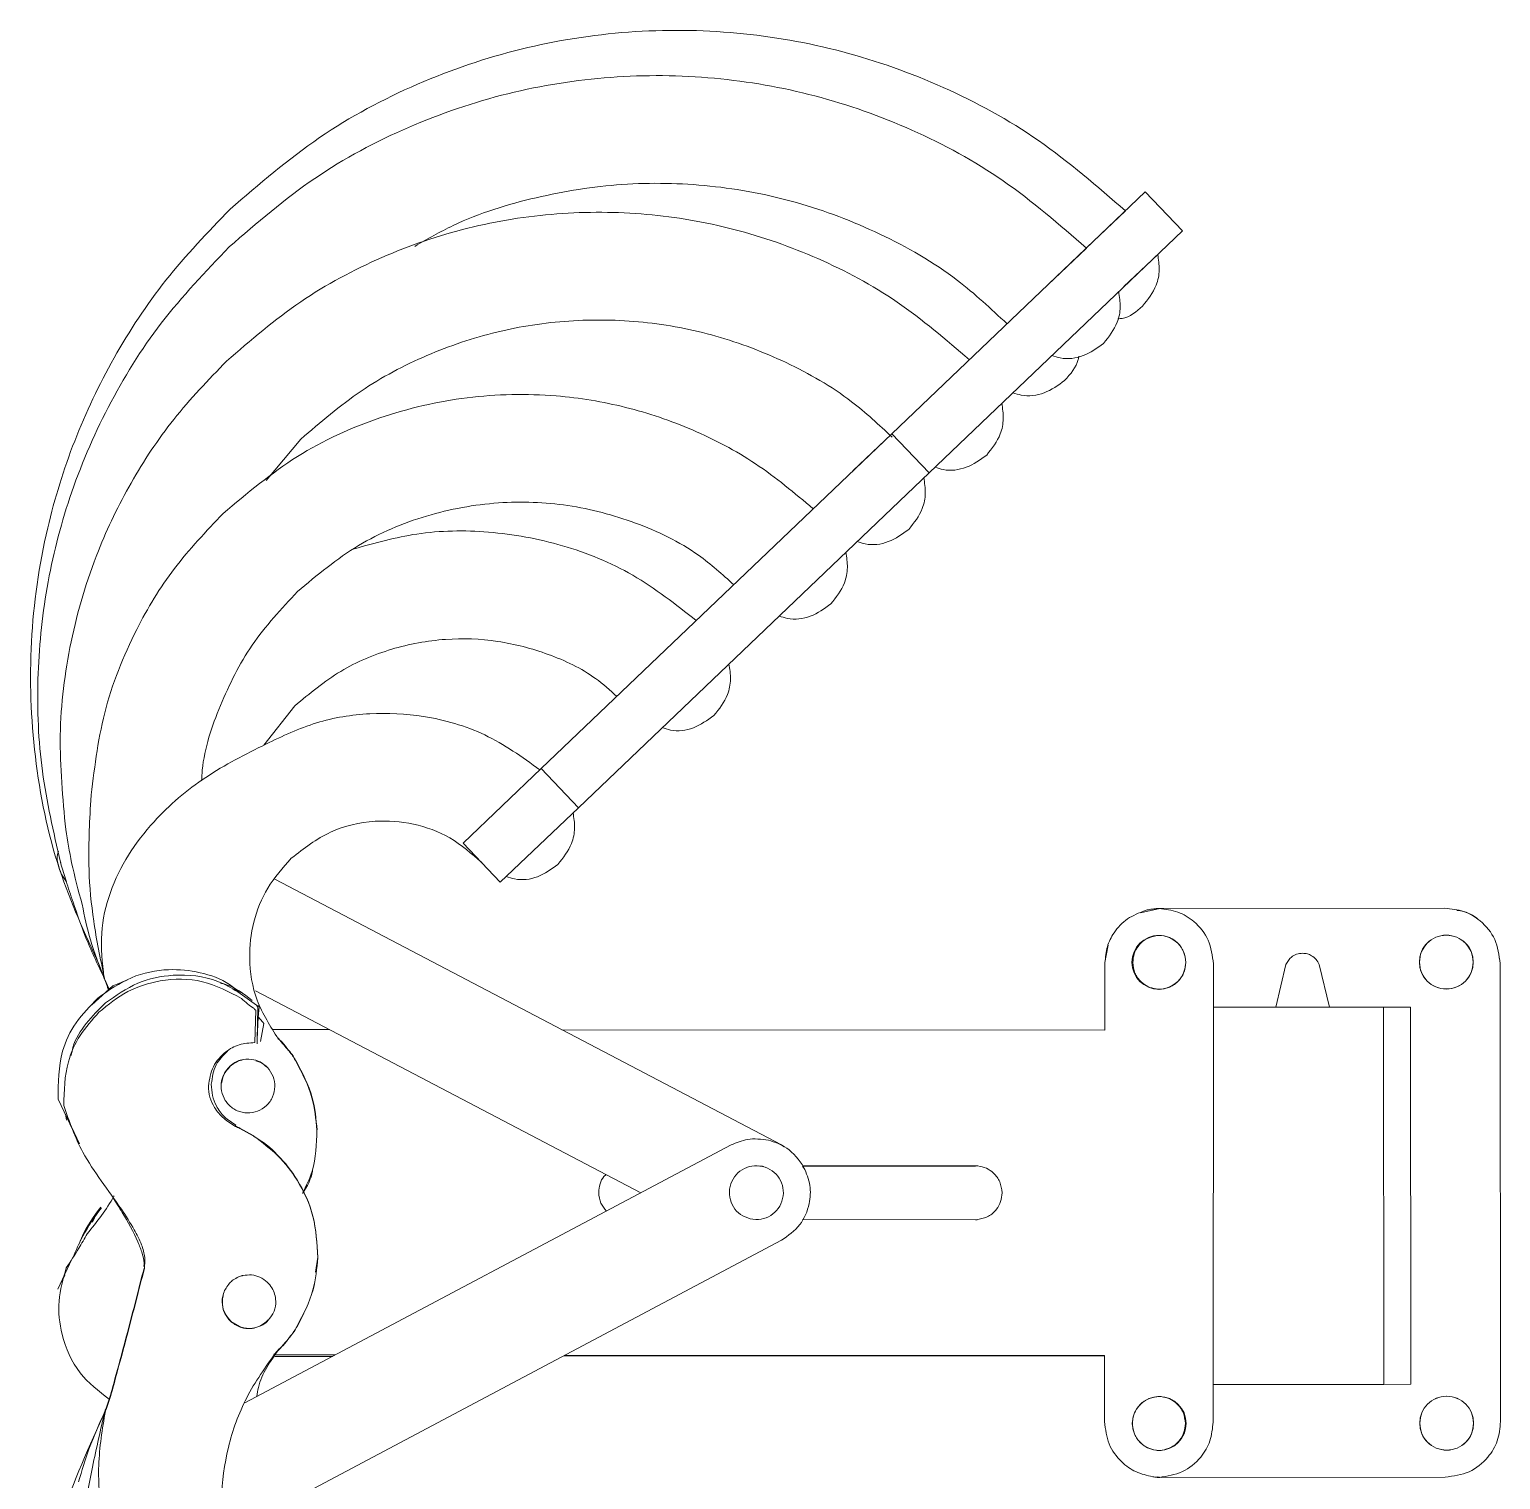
# Model space of a CAD drawing. Header units: inches. Extents: x 0 to 44.3, y 0 to 33.7.
# Drawn here: x 24.78 to 26.487, y 18.602 to 20.283 of the extents above; entities that cross this region are included whole.
import ezdxf

# ---------------------------------------------------------------- set-up
doc = ezdxf.new("R2010")
doc.units = ezdxf.units.IN
doc.header["$MEASUREMENT"] = 0

msp = doc.modelspace()

# ---------------------------------------------------------------- linework, layer by layer
at = {"color": 7, "linetype": 'Continuous', "lineweight": 15}
for p, q in [((26.0745, 20.0951), (25.7807, 19.8146)), ((26.1176, 20.0499), (26.0745, 20.0951)), ((26.0514, 20.073), (26.0067, 20.0304)), ((26.1176, 20.0499), (25.8238, 19.7694)), ((26.0062, 20.0299), (25.9615, 19.9872)), ((26.0498, 19.9852), (26.089, 20.0225)), ((26.0498, 19.9852), (26.0498, 19.9852)), ((25.7807, 19.8146), (25.3738, 19.4262)), ((25.78, 19.814), (25.7354, 19.7714)), ((25.8238, 19.7694), (25.7807, 19.8146)), ((25.0953, 19.8084), (25.055, 19.7604)), ((25.8238, 19.7694), (25.417, 19.3809)), ((25.7354, 19.7714), (25.7354, 19.7714)), ((25.0882, 19.4991), (25.0524, 19.4535)), ((25.3738, 19.4262), (25.2834, 19.3398)), ((25.417, 19.3809), (25.3738, 19.4262)), ((25.417, 19.3809), (25.3265, 19.2946)), ((24.8225, 19.3555), (24.8225, 19.3555)), ((25.3265, 19.2946), (25.2834, 19.3398)), ((24.8163, 19.3178), (24.8164, 19.3178)), ((24.8173, 19.3042), (24.8232, 19.295)), ((25.6525, 18.99), (25.065, 19.2981)), ((26.0913, 19.2641), (26.0688, 19.259)), ((26.0901, 19.264), (26.0891, 19.264)), ((26.0911, 19.2641), (26.0893, 19.2641)), ((26.0912, 19.2641), (26.0895, 19.2641)), ((26.4219, 19.2644), (26.0913, 19.2641)), ((26.0907, 19.2328), (26.0903, 19.2328)), ((26.0315, 19.2215), (26.0278, 19.2015)), ((26.0278, 19.2016), (26.0277, 19.123)), ((26.0278, 19.2016), (26.0278, 19.191)), ((26.0278, 19.2015), (26.0278, 19.195)), ((26.0278, 19.2015), (26.0278, 19.1997)), ((26.1532, 18.6685), (26.1536, 19.1998)), ((26.2377, 19.1993), (26.2258, 19.1496)), ((26.2377, 19.1993), (26.2258, 19.1496)), ((26.2883, 19.1497), (26.2762, 19.1993)), ((26.4866, 18.669), (26.4861, 19.2002)), ((24.8666, 19.1839), (24.8667, 19.1839)), ((24.8668, 19.1841), (24.8668, 19.1841)), ((24.8668, 19.184), (24.8668, 19.184)), ((24.8709, 19.1733), (24.8676, 19.1825)), ((24.8727, 19.1705), (24.8676, 19.1825)), ((24.8937, 19.1808), (24.8769, 19.1743)), ((24.8769, 19.1743), (24.8528, 19.1524)), ((24.8721, 19.17), (24.8701, 19.1768)), ((25.0425, 19.1687), (25.4895, 18.9343)), ((26.0903, 19.1703), (26.0906, 19.1703)), ((25.0417, 19.1086), (25.043, 19.146)), ((25.0453, 19.1516), (25.0444, 19.1508)), ((25.0445, 19.1113), (25.0454, 19.1494)), ((25.0449, 19.1295), (25.0467, 19.1499)), ((26.1536, 19.1496), (26.3508, 19.1497)), ((26.2258, 19.1496), (26.1536, 19.1496)), ((26.382, 19.1498), (26.2883, 19.1497)), ((26.3508, 19.1497), (26.3512, 18.7122)), ((26.3824, 18.7123), (26.382, 19.1498)), ((25.0446, 19.112), (25.0457, 19.1384)), ((25.0508, 19.1327), (25.0457, 19.1386)), ((25.0485, 19.11), (25.0522, 19.1305)), ((25.0443, 19.1072), (25.0445, 19.1113)), ((25.1284, 19.1237), (25.0631, 19.1238)), ((26.0277, 19.123), (25.3979, 19.1235)), ((24.8137, 19.043), (24.8341, 18.9997)), ((24.822, 19.0254), (24.8235, 19.0185)), ((24.826, 19.0175), (24.8384, 18.9911)), ((25.019, 19.0117), (25.0198, 19.0128)), ((25.0396, 19.0007), (25.0242, 19.0093)), ((25.0399, 19.0008), (25.0245, 19.0093)), ((25.04, 19.0004), (25.0245, 19.009)), ((25.0404, 19.0003), (25.0396, 19.0007)), ((25.0406, 19.0003), (25.0399, 19.0008)), ((25.0407, 18.9999), (25.04, 19.0004)), ((25.0404, 19.0002), (25.0404, 19.0003)), ((25.0406, 19.0002), (25.0406, 19.0003)), ((25.0407, 18.9999), (25.0407, 18.9999)), ((25.5942, 18.9898), (25.0301, 18.6907)), ((25.6555, 18.9877), (25.6525, 18.99)), ((25.8776, 18.9656), (25.677, 18.9658)), ((25.6796, 18.9612), (25.6771, 18.9651)), ((25.8776, 18.9653), (25.6776, 18.9651)), ((24.8536, 18.9003), (24.8587, 18.9111)), ((25.6771, 18.9033), (25.8775, 18.9031)), ((25.0076, 18.5373), (25.6528, 18.8794)), ((24.8133, 18.8227), (24.8296, 18.8575)), ((25.1122, 18.8424), (25.1148, 18.8598)), ((24.8175, 18.8309), (24.8213, 18.839)), ((25.0145, 18.785), (25.0252, 18.7791)), ((25.0673, 18.7505), (25.0701, 18.7533)), ((25.0654, 18.7446), (25.1319, 18.7447)), ((25.0663, 18.7464), (25.135, 18.7463)), ((25.3992, 18.7449), (26.0274, 18.7455)), ((25.4014, 18.7461), (26.0274, 18.7456)), ((26.0274, 18.7456), (26.0274, 18.669)), ((26.1533, 18.7121), (26.3824, 18.7123)), ((26.3512, 18.7122), (26.1533, 18.7121)), ((26.0903, 18.6981), (26.0899, 18.6981)), ((24.868, 18.6819), (24.868, 18.6819)), ((24.8683, 18.6816), (24.8684, 18.6816)), ((26.0899, 18.6356), (26.0902, 18.6356)), ((26.0911, 18.6356), (26.0922, 18.6357)), ((26.0889, 18.6044), (26.0915, 18.6043)), ((26.0892, 18.605), (26.0929, 18.6044)), ((26.0895, 18.6044), (26.0901, 18.6044)), ((26.0929, 18.6044), (26.4224, 18.6047))]:
    msp.add_line(p, q, dxfattribs=at)
at = {"color": 7, "linetype": 'Continuous', "lineweight": 15, "flags": 128}
msp.add_lwpolyline([(25.6254, 18.9658), (25.6304, 18.9651), (25.6317, 18.9647)], dxfattribs=at)
at = {"color": 7, "linetype": 'Continuous', "lineweight": 15}
for centre, radius in [((26.0903, 19.2016), 0.0312), ((26.4237, 19.2019), 0.0312), ((26.0908, 18.6669), 0.0312), ((26.4241, 18.6672), 0.0313)]:
    msp.add_circle(centre, radius, dxfattribs=at)
for points, knots in [([(25.0131, 20.075), (25.0467, 20.104), (25.113, 20.1613), (25.2284, 20.2227), (25.3495, 20.264), (25.4749, 20.2838), (25.6006, 20.2826), (25.724, 20.261), (25.8421, 20.2189), (25.9543, 20.1577), (26.0187, 20.1015), (26.0514, 20.073)], [0, 0, 0, 0, 0.116003, 0.22888, 0.339898, 0.449949, 0.559677, 0.667672, 0.776476, 0.886879, 1, 1, 1, 1]), ([(25.0121, 20.0313), (25.0442, 20.0591), (25.1077, 20.1138), (25.2182, 20.1727), (25.3342, 20.2122), (25.4542, 20.2312), (25.5745, 20.2301), (25.6926, 20.2094), (25.8057, 20.1693), (25.9131, 20.1108), (25.9749, 20.0571), (26.0062, 20.0299)], [0, 0, 0, 0, 0.116008, 0.228893, 0.339919, 0.449978, 0.559714, 0.667713, 0.776516, 0.886908, 1, 1, 1, 1]), ([(25.9142, 19.9421), (25.8955, 19.9595), (25.8512, 20.0009), (25.7681, 20.0484), (25.6711, 20.0855), (25.5699, 20.1046), (25.4677, 20.1066), (25.3674, 20.0905), (25.286, 20.0657), (25.2419, 20.0403), (25.2272, 20.0319)], [0, 0, 0, 0, 0.103117, 0.244571, 0.383704, 0.521666, 0.659291, 0.79484, 0.931568, 1, 1, 1, 1]), ([(24.8611, 19.1988), (24.8445, 19.2351), (24.8093, 19.3122), (24.7837, 19.4396), (24.7787, 19.5736), (24.7964, 19.6971), (24.8306, 19.8074), (24.8767, 19.9041), (24.9366, 19.9955), (24.9874, 20.0483), (25.0131, 20.075)], [0, 0, 0, 0, 0.125605, 0.266344, 0.406408, 0.546607, 0.657465, 0.769464, 0.883324, 1, 1, 1, 1]), ([(25.009, 19.8988), (25.0369, 19.9228), (25.0919, 19.9703), (25.1875, 20.0213), (25.2878, 20.0557), (25.3918, 20.0724), (25.4959, 20.0718), (25.5983, 20.0543), (25.6963, 20.02), (25.7896, 19.9699), (25.8433, 19.9237), (25.8705, 19.9004)], [0, 0, 0, 0, 0.1160354, 0.2289558, 0.3400175, 0.4501066, 0.5598645, 0.667873, 0.7766637, 0.8870089, 1, 1, 1, 1]), ([(24.8164, 19.3178), (24.8083, 19.3528), (24.7921, 19.4225), (24.7878, 19.5301), (24.7983, 19.637), (24.8252, 19.7434), (24.8694, 19.8469), (24.9308, 19.9461), (24.9847, 20.0026), (25.0121, 20.0313)], [0, 0, 0, 0, 0.138333, 0.276119, 0.413913, 0.552273, 0.698565, 0.84731, 1, 1, 1, 1]), ([(26.089, 20.0225), (26.0899, 20.0166), (26.0917, 20.0047), (26.0875, 19.9827), (26.0776, 19.9703), (26.0714, 19.9626)], [0, 0, 0, 0, 0.276333, 0.552937, 1, 1, 1, 1]), ([(26.0437, 19.9794), (26.0446, 19.9734), (26.0465, 19.9615), (26.0423, 19.9396), (26.0323, 19.9271), (26.0262, 19.9194)], [0, 0, 0, 0, 0.276452, 0.553215, 1, 1, 1, 1]), ([(25.7809, 19.8106), (25.7656, 19.8249), (25.7288, 19.8592), (25.6593, 19.8989), (25.5776, 19.9301), (25.4923, 19.9463), (25.4064, 19.9477), (25.3216, 19.9348), (25.2401, 19.9073), (25.1625, 19.8662), (25.1179, 19.8278), (25.0953, 19.8084)], [0, 0, 0, 0, 0.08267, 0.199535, 0.314482, 0.428462, 0.542164, 0.65415, 0.767111, 0.881959, 1, 1, 1, 1]), ([(26.0714, 19.9626), (26.0641, 19.9562), (26.0554, 19.9487), (26.0444, 19.948), (26.0428, 19.9479)], [0, 0, 0, 0, 0.8477441, 1, 1, 1, 1]), ([(26.0262, 19.9194), (26.0187, 19.914), (26.0039, 19.9032), (25.981, 19.9003), (25.9694, 19.9043), (25.9662, 19.9053)], [0, 0, 0, 0, 0.429324, 0.844269, 1, 1, 1, 1]), ([(24.8225, 19.3555), (24.819, 19.3919), (24.8121, 19.4647), (24.8259, 19.5742), (24.855, 19.6727), (24.8968, 19.7588), (24.9462, 19.8336), (24.9879, 19.8769), (25.009, 19.8988)], [0, 0, 0, 0, 0.183418, 0.366867, 0.551398, 0.698097, 0.847225, 1, 1, 1, 1]), ([(25.9976, 19.9047), (25.9973, 19.9033), (25.9955, 19.8924), (25.9878, 19.8838), (25.981, 19.8763)], [0, 0, 0, 0, 0.124623, 1, 1, 1, 1]), ([(25.0049, 19.722), (25.0328, 19.7455), (25.0876, 19.7917), (25.1853, 19.8361), (25.2874, 19.8599), (25.3843, 19.8618), (25.4724, 19.8473), (25.5504, 19.8208), (25.6247, 19.7818), (25.6677, 19.7458), (25.6895, 19.7275)], [0, 0, 0, 0, 0.144526, 0.284715, 0.422723, 0.55996, 0.668023, 0.776836, 0.887145, 1, 1, 1, 1]), ([(25.981, 19.8763), (25.9735, 19.8708), (25.9587, 19.8601), (25.9358, 19.8572), (25.9242, 19.8611), (25.921, 19.8622)], [0, 0, 0, 0, 0.429319, 0.844264, 1, 1, 1, 1]), ([(25.9081, 19.8499), (25.909, 19.8439), (25.9108, 19.832), (25.9067, 19.8101), (25.8967, 19.7976), (25.8906, 19.7899)], [0, 0, 0, 0, 0.276451, 0.55321, 1, 1, 1, 1]), ([(25.8906, 19.7899), (25.8831, 19.7845), (25.8683, 19.7738), (25.8454, 19.7708), (25.8338, 19.7748), (25.8306, 19.7759)], [0, 0, 0, 0, 0.429326, 0.844277, 1, 1, 1, 1]), ([(25.8177, 19.7636), (25.8186, 19.7576), (25.8204, 19.7457), (25.8162, 19.7238), (25.8063, 19.7113), (25.8002, 19.7036)], [0, 0, 0, 0, 0.2764463, 0.553204, 1, 1, 1, 1]), ([(25.5973, 19.6395), (25.584, 19.6514), (25.5504, 19.6818), (25.4843, 19.7133), (25.4054, 19.7342), (25.3227, 19.7373), (25.2398, 19.722), (25.159, 19.6881), (25.114, 19.6506), (25.0912, 19.6316)], [0, 0, 0, 0, 0.095834, 0.243562, 0.389043, 0.533823, 0.686048, 0.840551, 1, 1, 1, 1]), ([(24.8514, 19.3894), (24.8553, 19.4236), (24.8633, 19.4921), (24.8994, 19.5826), (24.9465, 19.6606), (24.9853, 19.7014), (25.0049, 19.722)], [0, 0, 0, 0, 0.2741349, 0.550883, 0.7724359, 1, 1, 1, 1]), ([(25.1572, 19.6812), (25.1812, 19.6879), (25.2319, 19.7021), (25.3144, 19.7031), (25.3996, 19.6876), (25.4829, 19.6537), (25.5299, 19.6166), (25.5537, 19.5979)], [0, 0, 0, 0, 0.1754943, 0.3717987, 0.5778564, 0.786288, 1, 1, 1, 1]), ([(25.8002, 19.7036), (25.7927, 19.6982), (25.7779, 19.6875), (25.755, 19.6845), (25.7434, 19.6885), (25.7402, 19.6896)], [0, 0, 0, 0, 0.429336, 0.844292, 1, 1, 1, 1]), ([(25.7273, 19.6772), (25.7282, 19.6713), (25.73, 19.6594), (25.7258, 19.6375), (25.7159, 19.625), (25.7098, 19.6173)], [0, 0, 0, 0, 0.2764533, 0.5532111, 1, 1, 1, 1]), ([(25.0912, 19.6316), (25.0726, 19.6116), (25.036, 19.5722), (25.0006, 19.5006), (24.9819, 19.4462), (24.9802, 19.4161), (24.98, 19.4119)], [0, 0, 0, 0, 0.324698, 0.639658, 0.949714, 1, 1, 1, 1]), ([(25.7098, 19.6173), (25.7022, 19.6118), (25.6874, 19.6011), (25.6646, 19.5982), (25.653, 19.6022), (25.6498, 19.6032)], [0, 0, 0, 0, 0.429326, 0.844277, 1, 1, 1, 1]), ([(25.4617, 19.51), (25.4536, 19.5172), (25.4303, 19.5381), (25.3829, 19.5603), (25.3238, 19.576), (25.2617, 19.5783), (25.1996, 19.5668), (25.139, 19.5414), (25.1053, 19.5133), (25.0882, 19.4991)], [0, 0, 0, 0, 0.078466, 0.22903, 0.377305, 0.524865, 0.680014, 0.837486, 1, 1, 1, 1]), ([(25.5917, 19.5478), (25.5926, 19.5418), (25.5944, 19.5299), (25.5902, 19.508), (25.5803, 19.4955), (25.5742, 19.4878)], [0, 0, 0, 0, 0.276451, 0.55321, 1, 1, 1, 1]), ([(25.0547, 19.4547), (25.0739, 19.4639), (25.112, 19.482), (25.175, 19.4921), (25.2415, 19.4887), (25.3109, 19.4689), (25.3518, 19.4397), (25.3725, 19.4249)], [0, 0, 0, 0, 0.187705, 0.372793, 0.557254, 0.775985, 1, 1, 1, 1]), ([(25.5742, 19.4878), (25.5666, 19.4824), (25.5518, 19.4717), (25.529, 19.4687), (25.5174, 19.4727), (25.5142, 19.4738)], [0, 0, 0, 0, 0.4293257, 0.8442767, 1, 1, 1, 1]), ([(24.8668, 19.1841), (24.865, 19.2012), (24.8613, 19.2344), (24.8725, 19.2833), (24.8938, 19.3271), (24.9301, 19.3735), (24.9834, 19.419), (25.0308, 19.4428), (25.0547, 19.4547)], [0, 0, 0, 0, 0.144394, 0.280685, 0.415752, 0.553311, 0.775622, 1, 1, 1, 1]), ([(24.8671, 19.1843), (24.8626, 19.206), (24.8541, 19.2472), (24.8476, 19.3159), (24.85, 19.3627), (24.8514, 19.3894)], [0, 0, 0, 0, 0.320913, 0.611378, 1, 1, 1, 1]), ([(25.4109, 19.3751), (25.4118, 19.3692), (25.4136, 19.3573), (25.4094, 19.3353), (25.3995, 19.3229), (25.3933, 19.3152)], [0, 0, 0, 0, 0.276453, 0.553211, 1, 1, 1, 1]), ([(24.8415, 19.269), (24.8371, 19.285), (24.8293, 19.3135), (24.8246, 19.3427), (24.8225, 19.3555)], [0, 0, 0, 0, 0.560755, 1, 1, 1, 1]), ([(25.305, 19.3172), (25.2932, 19.3276), (25.27, 19.348), (25.2262, 19.3638), (25.1784, 19.3674), (25.1273, 19.3559), (25.0986, 19.3337), (25.0841, 19.3223)], [0, 0, 0, 0, 0.191265, 0.376162, 0.559074, 0.775748, 1, 1, 1, 1]), ([(24.8139, 19.3305), (24.8135, 19.3292), (24.8111, 19.3206), (24.8144, 19.3117), (24.8173, 19.3042)], [0, 0, 0, 0, 0.142288, 1, 1, 1, 1]), ([(24.8169, 19.3158), (24.8168, 19.3162), (24.8166, 19.3169), (24.8164, 19.3175), (24.8163, 19.3178)], [0, 0, 0, 0, 0.560551, 1, 1, 1, 1]), ([(24.831, 19.2712), (24.8282, 19.2795), (24.8232, 19.2942), (24.8188, 19.3092), (24.8169, 19.3158)], [0, 0, 0, 0, 0.560521, 1, 1, 1, 1]), ([(25.0841, 19.3223), (25.0742, 19.3113), (25.0549, 19.2896), (25.0389, 19.2489), (25.0337, 19.2041), (25.0415, 19.1559), (25.0597, 19.1274), (25.069, 19.113)], [0, 0, 0, 0, 0.192013, 0.377713, 0.561178, 0.777827, 1, 1, 1, 1]), ([(25.3933, 19.3152), (25.3858, 19.3097), (25.371, 19.299), (25.3482, 19.2961), (25.3365, 19.3), (25.3334, 19.3011)], [0, 0, 0, 0, 0.429326, 0.844277, 1, 1, 1, 1]), ([(24.8668, 19.184), (24.8592, 19.1999), (24.8456, 19.2283), (24.8355, 19.2581), (24.831, 19.2712)], [0, 0, 0, 0, 0.558643, 1, 1, 1, 1]), ([(24.8669, 19.1841), (24.8612, 19.1985), (24.8502, 19.2261), (24.8443, 19.2551), (24.8415, 19.269)], [0, 0, 0, 0, 0.522663, 1, 1, 1, 1]), ([(26.0891, 19.264), (26.0888, 19.264), (26.0881, 19.264), (26.0875, 19.2639), (26.0872, 19.2639)], [0, 0, 0, 0, 0.558983, 1, 1, 1, 1]), ([(26.0893, 19.2641), (26.0895, 19.2641), (26.0896, 19.2641), (26.0898, 19.2641), (26.0898, 19.2641)], [0, 0, 0, 0, 0.701415, 1, 1, 1, 1]), ([(26.0895, 19.2641), (26.0896, 19.2641), (26.0898, 19.2641), (26.09, 19.264), (26.0901, 19.264)], [0, 0, 0, 0, 0.55489, 1, 1, 1, 1]), ([(26.0904, 19.264), (26.0906, 19.264), (26.0908, 19.2641), (26.0911, 19.2641), (26.0912, 19.2641)], [0, 0, 0, 0, 0.530754, 1, 1, 1, 1]), ([(26.1536, 19.1998), (26.1524, 19.2093), (26.1501, 19.2279), (26.1332, 19.2487), (26.1126, 19.2614), (26.0979, 19.2631), (26.0904, 19.264)], [0, 0, 0, 0, 0.283859, 0.558131, 0.775209, 1, 1, 1, 1]), ([(26.4861, 19.2002), (26.4849, 19.2098), (26.4824, 19.2286), (26.4653, 19.2495), (26.4443, 19.2621), (26.4294, 19.2636), (26.4219, 19.2644)], [0, 0, 0, 0, 0.283704, 0.557917, 0.775026, 1, 1, 1, 1]), ([(26.0745, 19.2617), (26.0673, 19.2589), (26.0531, 19.2534), (26.0384, 19.2376), (26.0294, 19.2199), (26.0284, 19.2078), (26.0278, 19.2016)], [0, 0, 0, 0, 0.279528, 0.55585, 0.7747, 1, 1, 1, 1]), ([(26.0799, 19.263), (26.0789, 19.2628), (26.077, 19.2624), (26.0752, 19.2619), (26.0745, 19.2617)], [0, 0, 0, 0, 0.562935, 1, 1, 1, 1]), ([(26.0843, 19.2636), (26.0835, 19.2635), (26.082, 19.2633), (26.0805, 19.2631), (26.0799, 19.263)], [0, 0, 0, 0, 0.5588366, 1, 1, 1, 1]), ([(26.0872, 19.2639), (26.0867, 19.2638), (26.0857, 19.2638), (26.0847, 19.2636), (26.0843, 19.2636)], [0, 0, 0, 0, 0.559064, 1, 1, 1, 1]), ([(26.4861, 19.2003), (26.4849, 19.2099), (26.4825, 19.2287), (26.4652, 19.2492), (26.4486, 19.2602), (26.4386, 19.2616), (26.4358, 19.2619)], [0, 0, 0, 0, 0.330011, 0.649207, 0.902058, 1, 1, 1, 1]), ([(26.0869, 19.2325), (26.0828, 19.2314), (26.0748, 19.2293), (26.0662, 19.2211), (26.061, 19.2116), (26.0604, 19.205), (26.06, 19.2016)], [0, 0, 0, 0, 0.280288, 0.555077, 0.773456, 1, 1, 1, 1]), ([(26.0903, 19.2328), (26.0897, 19.2328), (26.0885, 19.2327), (26.0874, 19.2325), (26.0869, 19.2325)], [0, 0, 0, 0, 0.561892, 1, 1, 1, 1]), ([(26.0935, 19.2327), (26.093, 19.2327), (26.0921, 19.2328), (26.0911, 19.2328), (26.0907, 19.2328)], [0, 0, 0, 0, 0.551796, 1, 1, 1, 1]), ([(26.1216, 19.2015), (26.121, 19.2059), (26.12, 19.2145), (26.1126, 19.2243), (26.1035, 19.2307), (26.0969, 19.232), (26.0935, 19.2327)], [0, 0, 0, 0, 0.285031, 0.560371, 0.777371, 1, 1, 1, 1]), ([(26.4549, 19.2019), (26.4544, 19.2061), (26.4535, 19.2143), (26.4462, 19.2246), (26.436, 19.2315), (26.4236, 19.234), (26.4112, 19.2315), (26.401, 19.2245), (26.3938, 19.2142), (26.3929, 19.206), (26.3924, 19.2019)], [0, 0, 0, 0, 0.1272008, 0.25, 0.3727992, 0.5, 0.6272008, 0.75, 0.8727992, 1, 1, 1, 1]), ([(26.06, 19.2016), (26.0605, 19.1973), (26.0615, 19.1889), (26.0687, 19.1792), (26.0775, 19.1729), (26.0839, 19.1714), (26.0872, 19.1707)], [0, 0, 0, 0, 0.285335, 0.561169, 0.778211, 1, 1, 1, 1]), ([(26.0935, 19.1705), (26.0977, 19.1714), (26.1061, 19.1733), (26.1151, 19.1816), (26.1206, 19.1913), (26.1212, 19.1981), (26.1216, 19.2015)], [0, 0, 0, 0, 0.281471, 0.556505, 0.774637, 1, 1, 1, 1]), ([(26.257, 19.2122), (26.2546, 19.2119), (26.25, 19.2115), (26.2426, 19.2074), (26.2396, 19.2024), (26.2377, 19.1993)], [0, 0, 0, 0, 0.288635, 0.567191, 1, 1, 1, 1]), ([(26.2762, 19.1993), (26.2752, 19.2013), (26.273, 19.2053), (26.268, 19.2093), (26.2625, 19.2117), (26.2588, 19.212), (26.257, 19.2122)], [0, 0, 0, 0, 0.276811, 0.552414, 0.772411, 1, 1, 1, 1]), ([(26.3924, 19.2019), (26.3929, 19.1977), (26.3938, 19.1895), (26.4011, 19.1792), (26.4113, 19.1723), (26.4237, 19.1698), (26.436, 19.1723), (26.4463, 19.1793), (26.4535, 19.1896), (26.4544, 19.1978), (26.4549, 19.2019)], [0, 0, 0, 0, 0.127201, 0.25, 0.372799, 0.5, 0.627201, 0.75, 0.872799, 1, 1, 1, 1]), ([(25.0248, 19.1657), (25.0208, 19.1693), (25.0076, 19.181), (24.9784, 19.191), (24.9394, 19.195), (24.8968, 19.1864), (24.8721, 19.169), (24.8596, 19.16)], [0, 0, 0, 0, 0.089674, 0.294437, 0.499015, 0.744112, 1, 1, 1, 1]), ([(25.0263, 19.1597), (25.0116, 19.1675), (24.9822, 19.1831), (24.9347, 19.1827), (24.8927, 19.1696), (24.8717, 19.1525), (24.8609, 19.1438)], [0, 0, 0, 0, 0.275469, 0.549644, 0.770131, 1, 1, 1, 1]), ([(24.867, 19.1833), (24.8669, 19.1834), (24.8668, 19.1836), (24.8667, 19.1838), (24.8666, 19.1839)], [0, 0, 0, 0, 0.60613, 1, 1, 1, 1]), ([(24.8672, 19.1835), (24.8671, 19.1836), (24.867, 19.1838), (24.8669, 19.184), (24.8668, 19.1841)], [0, 0, 0, 0, 0.605415, 1, 1, 1, 1]), ([(24.8671, 19.1834), (24.8671, 19.1835), (24.8669, 19.1837), (24.8668, 19.1839), (24.8668, 19.184)], [0, 0, 0, 0, 0.605176, 1, 1, 1, 1]), ([(24.8675, 19.1824), (24.8674, 19.1825), (24.8672, 19.1828), (24.867, 19.1832), (24.867, 19.1833)], [0, 0, 0, 0, 0.560522, 1, 1, 1, 1]), ([(24.8676, 19.1825), (24.8675, 19.1826), (24.8674, 19.183), (24.8672, 19.1833), (24.8671, 19.1834)], [0, 0, 0, 0, 0.560071, 1, 1, 1, 1]), ([(24.8676, 19.1825), (24.8675, 19.1827), (24.8674, 19.183), (24.8672, 19.1833), (24.8672, 19.1835)], [0, 0, 0, 0, 0.560288, 1, 1, 1, 1]), ([(24.8718, 19.1696), (24.8714, 19.1708), (24.8702, 19.1751), (24.8686, 19.1793), (24.8675, 19.1824)], [0, 0, 0, 0, 0.267724, 1, 1, 1, 1]), ([(24.8719, 19.1698), (24.8712, 19.1725), (24.8701, 19.1762), (24.8687, 19.1798), (24.8683, 19.1809)], [0, 0, 0, 0, 0.709399, 1, 1, 1, 1]), ([(25.0437, 19.1518), (25.0293, 19.1626), (25.0008, 19.1838), (24.9502, 19.1893), (24.9043, 19.1797), (24.8807, 19.1631), (24.8686, 19.1547)], [0, 0, 0, 0, 0.277052, 0.55072, 0.77057, 1, 1, 1, 1]), ([(25.0387, 19.1575), (25.0287, 19.1653), (25.0173, 19.1741), (25.0037, 19.1771), (25.0021, 19.1775)], [0, 0, 0, 0, 0.8830993, 1, 1, 1, 1]), ([(26.0872, 19.1707), (26.0877, 19.1706), (26.0888, 19.1704), (26.0898, 19.1703), (26.0903, 19.1703)], [0, 0, 0, 0, 0.561855, 1, 1, 1, 1]), ([(26.0906, 19.1703), (26.0912, 19.1703), (26.0921, 19.1704), (26.0931, 19.1704), (26.0935, 19.1705)], [0, 0, 0, 0, 0.568916, 1, 1, 1, 1]), ([(24.8596, 19.16), (24.8507, 19.151), (24.8332, 19.1332), (24.8139, 19.093), (24.8138, 19.0618), (24.8137, 19.043)], [0, 0, 0, 0, 0.291618, 0.571781, 1, 1, 1, 1]), ([(24.8686, 19.1547), (24.8609, 19.147), (24.8458, 19.1318), (24.8319, 19.1104), (24.8294, 19.0968), (24.8289, 19.0937)], [0, 0, 0, 0, 0.4443404, 0.8724455, 1, 1, 1, 1]), ([(25.0403, 19.1484), (25.038, 19.15), (25.0331, 19.1535), (25.0286, 19.1575), (25.0263, 19.1597)], [0, 0, 0, 0, 0.473221, 1, 1, 1, 1]), ([(25.043, 19.146), (25.0425, 19.1465), (25.0416, 19.1473), (25.0407, 19.1481), (25.0403, 19.1484)], [0, 0, 0, 0, 0.5604827, 1, 1, 1, 1]), ([(25.0454, 19.1494), (25.0451, 19.1498), (25.0445, 19.1506), (25.044, 19.1514), (25.0437, 19.1518)], [0, 0, 0, 0, 0.492462, 1, 1, 1, 1]), ([(25.0467, 19.1499), (25.0465, 19.1502), (25.046, 19.1507), (25.0455, 19.1513), (25.0453, 19.1516)], [0, 0, 0, 0, 0.501985, 1, 1, 1, 1]), ([(24.8609, 19.1438), (24.8532, 19.1351), (24.8381, 19.1181), (24.8212, 19.0811), (24.8206, 19.0527), (24.8202, 19.0355)], [0, 0, 0, 0, 0.29132, 0.57166, 1, 1, 1, 1]), ([(25.0522, 19.1305), (25.0519, 19.1309), (25.0515, 19.1316), (25.051, 19.1324), (25.0508, 19.1327)], [0, 0, 0, 0, 0.560538, 1, 1, 1, 1]), ([(25.0683, 19.1141), (25.07, 19.1124), (25.0746, 19.1079), (25.0784, 19.1029), (25.0809, 19.0998)], [0, 0, 0, 0, 0.378076, 1, 1, 1, 1]), ([(25.069, 19.113), (25.0712, 19.1106), (25.0751, 19.1064), (25.0787, 19.1019), (25.0803, 19.0999)], [0, 0, 0, 0, 0.5596609, 1, 1, 1, 1]), ([(24.988, 19.0583), (24.9892, 19.066), (24.9917, 19.0812), (25.0062, 19.0977), (25.0235, 19.1074), (25.0356, 19.1082), (25.0417, 19.1086)], [0, 0, 0, 0, 0.283647, 0.557922, 0.77507, 1, 1, 1, 1]), ([(24.9913, 19.0603), (24.9924, 19.0682), (24.9944, 19.0831), (25.005, 19.0937), (25.01, 19.0987)], [0, 0, 0, 0, 0.526979, 1, 1, 1, 1]), ([(25.0803, 19.0999), (25.0811, 19.0989), (25.0826, 19.0972), (25.0839, 19.0954), (25.0845, 19.0946)], [0, 0, 0, 0, 0.562554, 1, 1, 1, 1]), ([(25.0809, 19.0998), (25.0827, 19.0976), (25.086, 19.0937), (25.0885, 19.0893), (25.0895, 19.0873)], [0, 0, 0, 0, 0.5664971, 1, 1, 1, 1]), ([(25.0845, 19.0946), (25.0848, 19.0942), (25.0854, 19.0934), (25.0859, 19.0927), (25.0861, 19.0924)], [0, 0, 0, 0, 0.561412, 1, 1, 1, 1]), ([(25.0075, 19.0414), (25.0057, 19.045), (25.0023, 19.0522), (25.0026, 19.0635), (25.006, 19.0734), (25.0102, 19.0782), (25.0123, 19.0806)], [0, 0, 0, 0, 0.279675, 0.554738, 0.773424, 1, 1, 1, 1]), ([(25.0032, 19.0615), (25.0039, 19.065), (25.0053, 19.0721), (25.0101, 19.0776), (25.0126, 19.0804)], [0, 0, 0, 0, 0.48768, 1, 1, 1, 1]), ([(25.0564, 19.0797), (25.0589, 19.0764), (25.0639, 19.0698), (25.0657, 19.0574), (25.0631, 19.0454), (25.0559, 19.0351), (25.0453, 19.0283), (25.035, 19.0266), (25.027, 19.0276), (25.0212, 19.0294), (25.0158, 19.0325), (25.011, 19.0364), (25.0086, 19.0398), (25.0075, 19.0414)], [0, 0, 0, 0, 0.119459, 0.234833, 0.350211, 0.469739, 0.589633, 0.705378, 0.763308, 0.821662, 0.881005, 0.942163, 1, 1, 1, 1]), ([(25.0123, 19.0806), (25.0125, 19.0808), (25.0128, 19.081), (25.013, 19.0813), (25.0132, 19.0814)], [0, 0, 0, 0, 0.560217, 1, 1, 1, 1]), ([(25.0123, 19.0805), (25.0124, 19.0807), (25.0127, 19.081), (25.013, 19.0812), (25.0131, 19.0813)], [0, 0, 0, 0, 0.560236, 1, 1, 1, 1]), ([(25.0126, 19.0804), (25.0127, 19.0806), (25.013, 19.0808), (25.0133, 19.0811), (25.0135, 19.0812)], [0, 0, 0, 0, 0.560229, 1, 1, 1, 1]), ([(25.0131, 19.0813), (25.0168, 19.0843), (25.0211, 19.0878), (25.0264, 19.0881), (25.0271, 19.0881)], [0, 0, 0, 0, 0.858579, 1, 1, 1, 1]), ([(25.0132, 19.0814), (25.0169, 19.084), (25.0244, 19.0891), (25.0371, 19.0898), (25.0483, 19.0867), (25.0537, 19.0821), (25.0564, 19.0797)], [0, 0, 0, 0, 0.283259, 0.557633, 0.774898, 1, 1, 1, 1]), ([(25.0428, 19.0873), (25.0445, 19.0869), (25.0497, 19.0857), (25.0537, 19.082), (25.0563, 19.0795)], [0, 0, 0, 0, 0.322712, 1, 1, 1, 1]), ([(25.0433, 19.0873), (25.0449, 19.087), (25.0499, 19.0857), (25.0538, 19.0821), (25.0565, 19.0796)], [0, 0, 0, 0, 0.307415, 1, 1, 1, 1]), ([(25.0861, 19.0924), (25.0864, 19.0918), (25.087, 19.0909), (25.0875, 19.09), (25.0878, 19.0895)], [0, 0, 0, 0, 0.560825, 1, 1, 1, 1]), ([(25.0878, 19.0895), (25.0881, 19.0891), (25.0886, 19.0883), (25.0891, 19.0874), (25.0893, 19.0871)], [0, 0, 0, 0, 0.561457, 1, 1, 1, 1]), ([(25.0893, 19.0871), (25.0893, 19.0871), (25.0893, 19.087), (25.0894, 19.087), (25.0894, 19.0869), (25.0894, 19.0869)], [0, 0, 0, 0, 0.32103, 0.593498, 1, 1, 1, 1]), ([(25.0894, 19.0869), (25.0967, 19.073), (25.1099, 19.0479), (25.1125, 19.0197), (25.1137, 19.007)], [0, 0, 0, 0, 0.551075, 1, 1, 1, 1]), ([(25.0895, 19.0873), (25.0896, 19.0873), (25.0896, 19.0873), (25.0896, 19.0872), (25.0896, 19.0872), (25.0896, 19.0871)], [0, 0, 0, 0, 0.320145, 0.592318, 1, 1, 1, 1]), ([(25.0896, 19.0871), (25.0969, 19.0733), (25.1102, 19.0482), (25.1128, 19.0199), (25.114, 19.0073)], [0, 0, 0, 0, 0.551071, 1, 1, 1, 1]), ([(25.0198, 19.0128), (25.0152, 19.0157), (25.0061, 19.0215), (24.9972, 19.0339), (24.992, 19.0472), (24.9916, 19.0559), (24.9913, 19.0603)], [0, 0, 0, 0, 0.276249, 0.552038, 0.772331, 1, 1, 1, 1]), ([(25.0192, 19.0114), (25.0145, 19.0143), (25.0051, 19.0201), (24.9951, 19.0321), (24.9888, 19.0451), (24.9882, 19.0539), (24.988, 19.0583)], [0, 0, 0, 0, 0.2787232, 0.558881, 0.7773512, 1, 1, 1, 1]), ([(24.8202, 19.0355), (24.8266, 19.017), (24.8375, 18.986), (24.8561, 18.959), (24.8637, 18.9481)], [0, 0, 0, 0, 0.595222, 1, 1, 1, 1]), ([(25.0223, 19.0102), (25.0216, 19.0105), (25.0206, 19.0109), (25.0195, 19.0115), (25.019, 19.0117)], [0, 0, 0, 0, 0.560921, 1, 1, 1, 1]), ([(25.0225, 19.0102), (25.0219, 19.0105), (25.0207, 19.011), (25.0197, 19.0115), (25.0192, 19.0118)], [0, 0, 0, 0, 0.560686, 1, 1, 1, 1]), ([(25.0226, 19.0099), (25.022, 19.0101), (25.0208, 19.0106), (25.0197, 19.0112), (25.0192, 19.0114)], [0, 0, 0, 0, 0.560714, 1, 1, 1, 1]), ([(25.0242, 19.0093), (25.0238, 19.0095), (25.0232, 19.0098), (25.0225, 19.0101), (25.0223, 19.0102)], [0, 0, 0, 0, 0.570553, 1, 1, 1, 1]), ([(25.0245, 19.0093), (25.0241, 19.0095), (25.0235, 19.0099), (25.0228, 19.0101), (25.0225, 19.0102)], [0, 0, 0, 0, 0.5703465, 1, 1, 1, 1]), ([(25.0245, 19.009), (25.0242, 19.0092), (25.0235, 19.0095), (25.0229, 19.0098), (25.0226, 19.0099)], [0, 0, 0, 0, 0.570721, 1, 1, 1, 1]), ([(25.0683, 18.9774), (25.0683, 18.9775), (25.0609, 18.9869), (25.0506, 18.9936), (25.0404, 19.0002)], [0, 0, 0, 0, 0.004594, 1, 1, 1, 1]), ([(25.1148, 18.8598), (25.1139, 18.8758), (25.1122, 18.9073), (25.0938, 18.9474), (25.0697, 18.9789), (25.0503, 18.9931), (25.0406, 19.0002)], [0, 0, 0, 0, 0.288247, 0.566664, 0.783223, 1, 1, 1, 1]), ([(25.1148, 18.8593), (25.1139, 18.8754), (25.1122, 18.9068), (25.0938, 18.9469), (25.0697, 18.9785), (25.0504, 18.9927), (25.0407, 18.9999)], [0, 0, 0, 0, 0.288248, 0.566664, 0.783223, 1, 1, 1, 1]), ([(25.1137, 19.007), (25.1133, 18.9908), (25.1127, 18.9652), (25.1014, 18.9424), (25.0972, 18.934)], [0, 0, 0, 0, 0.631584, 1, 1, 1, 1]), ([(25.6376, 18.9955), (25.6293, 18.9965), (25.6143, 18.9984), (25.6005, 18.9925), (25.5942, 18.9898)], [0, 0, 0, 0, 0.550205, 1, 1, 1, 1]), ([(25.6787, 18.9639), (25.6727, 18.9723), (25.6622, 18.9872), (25.645, 18.993), (25.6376, 18.9955)], [0, 0, 0, 0, 0.567038, 1, 1, 1, 1]), ([(25.1085, 18.9597), (25.1085, 18.9596), (25.1074, 18.9502), (25.1023, 18.9419), (25.0973, 18.9337)], [0, 0, 0, 0, 0.0157587, 1, 1, 1, 1]), ([(25.6305, 18.965), (25.6264, 18.9655), (25.6182, 18.9664), (25.6065, 18.9617), (25.5974, 18.9533), (25.5922, 18.9418), (25.5919, 18.9292), (25.5963, 18.9177), (25.6047, 18.9083), (25.6125, 18.9056), (25.6164, 18.9041)], [0, 0, 0, 0, 0.127201, 0.25, 0.372799, 0.5, 0.627201, 0.75, 0.872799, 1, 1, 1, 1]), ([(25.6164, 18.9041), (25.6206, 18.9037), (25.6288, 18.9028), (25.6405, 18.9075), (25.6495, 18.9159), (25.6548, 18.9274), (25.6551, 18.94), (25.6507, 18.9515), (25.6423, 18.9609), (25.6345, 18.9636), (25.6305, 18.965)], [0, 0, 0, 0, 0.127201, 0.25, 0.372799, 0.5, 0.627201, 0.75, 0.872799, 1, 1, 1, 1]), ([(25.6528, 18.8794), (25.6604, 18.8848), (25.6755, 18.8955), (25.6856, 18.9197), (25.687, 18.9435), (25.6815, 18.957), (25.6787, 18.9639)], [0, 0, 0, 0, 0.283684, 0.557895, 0.775014, 1, 1, 1, 1]), ([(25.8804, 18.9655), (25.8799, 18.9655), (25.8789, 18.9656), (25.878, 18.9656), (25.8776, 18.9656)], [0, 0, 0, 0, 0.55179, 1, 1, 1, 1]), ([(25.9084, 18.9344), (25.9079, 18.9387), (25.9069, 18.9473), (25.8995, 18.9571), (25.8904, 18.9635), (25.8837, 18.9648), (25.8804, 18.9655)], [0, 0, 0, 0, 0.285178, 0.560827, 0.777884, 1, 1, 1, 1]), ([(24.8637, 18.9481), (24.8715, 18.9372), (24.885, 18.9188), (24.9008, 18.8942), (24.9104, 18.8756), (24.9149, 18.8602), (24.914, 18.8508), (24.9137, 18.8466)], [0, 0, 0, 0, 0.348042, 0.591694, 0.757222, 0.890025, 1, 1, 1, 1]), ([(25.4492, 18.9555), (25.4483, 18.9548), (25.445, 18.952), (25.4416, 18.9446), (25.4409, 18.9381), (25.4406, 18.9347)], [0, 0, 0, 0, 0.140694, 0.562693, 1, 1, 1, 1]), ([(24.8474, 18.8868), (24.8586, 18.9008), (24.8699, 18.915), (24.8785, 18.9308), (24.8786, 18.931)], [0, 0, 0, 0, 0.9885474, 1, 1, 1, 1]), ([(24.8772, 18.9288), (24.8808, 18.9231), (24.8914, 18.9065), (24.9035, 18.8851), (24.911, 18.8652), (24.9135, 18.8554), (24.9132, 18.8503), (24.9131, 18.8488)], [0, 0, 0, 0, 0.2291655, 0.666563, 0.8258191, 0.9506704, 1, 1, 1, 1]), ([(25.4406, 18.9347), (25.441, 18.9304), (25.4419, 18.9223), (25.4471, 18.916), (25.4496, 18.9131)], [0, 0, 0, 0, 0.5327751, 1, 1, 1, 1]), ([(25.8804, 18.9033), (25.8846, 18.9042), (25.893, 18.9061), (25.902, 18.9144), (25.9074, 18.9241), (25.9081, 18.9309), (25.9084, 18.9344)], [0, 0, 0, 0, 0.280934, 0.556183, 0.774537, 1, 1, 1, 1]), ([(24.8307, 18.8592), (24.8343, 18.8676), (24.8431, 18.8882), (24.8561, 18.9064), (24.8638, 18.9171)], [0, 0, 0, 0, 0.410824, 1, 1, 1, 1]), ([(24.8378, 18.8746), (24.8391, 18.8779), (24.8451, 18.8935), (24.8551, 18.907), (24.863, 18.9178)], [0, 0, 0, 0, 0.207936, 1, 1, 1, 1]), ([(25.8775, 18.9031), (25.878, 18.9031), (25.879, 18.9032), (25.8799, 18.9032), (25.8804, 18.9033)], [0, 0, 0, 0, 0.568913, 1, 1, 1, 1]), ([(24.823, 18.8472), (24.828, 18.8548), (24.8364, 18.8678), (24.8442, 18.8812), (24.8474, 18.8868)], [0, 0, 0, 0, 0.580401, 1, 1, 1, 1]), ([(25.0906, 18.7794), (25.0979, 18.7933), (25.1111, 18.8184), (25.1136, 18.8467), (25.1148, 18.8593)], [0, 0, 0, 0, 0.551078, 1, 1, 1, 1]), ([(25.0907, 18.7793), (25.098, 18.7932), (25.1112, 18.8183), (25.1137, 18.8466), (25.1149, 18.8592)], [0, 0, 0, 0, 0.551071, 1, 1, 1, 1]), ([(24.8729, 18.6951), (24.8607, 18.7045), (24.8354, 18.724), (24.8171, 18.7664), (24.8122, 18.8092), (24.8194, 18.8345), (24.823, 18.8472)], [0, 0, 0, 0, 0.264003, 0.548244, 0.771804, 1, 1, 1, 1]), ([(24.9133, 18.8469), (24.9069, 18.822), (24.8961, 18.7797), (24.8821, 18.7284), (24.8743, 18.6986), (24.8699, 18.6866), (24.8688, 18.6835)], [0, 0, 0, 0, 0.45519, 0.774071, 0.941972, 1, 1, 1, 1]), ([(24.9137, 18.8466), (24.9073, 18.8217), (24.8964, 18.7793), (24.8825, 18.728), (24.8746, 18.6982), (24.8703, 18.6862), (24.8692, 18.6832)], [0, 0, 0, 0, 0.455189, 0.77407, 0.941972, 1, 1, 1, 1]), ([(25.026, 18.8379), (25.0253, 18.8377), (25.0242, 18.8374), (25.0231, 18.837), (25.0227, 18.8368)], [0, 0, 0, 0, 0.5593757, 1, 1, 1, 1]), ([(25.0281, 18.8385), (25.0277, 18.8384), (25.027, 18.8382), (25.0263, 18.838), (25.026, 18.8379)], [0, 0, 0, 0, 0.559308, 1, 1, 1, 1]), ([(25.0574, 18.7865), (25.0599, 18.7898), (25.0649, 18.7964), (25.0665, 18.8075), (25.0651, 18.8168), (25.0618, 18.8244), (25.0561, 18.8315), (25.048, 18.8369), (25.038, 18.8398), (25.0314, 18.8389), (25.0281, 18.8385)], [0, 0, 0, 0, 0.156653, 0.307882, 0.408773, 0.511056, 0.616871, 0.747971, 0.874498, 1, 1, 1, 1]), ([(25.0125, 18.8297), (25.0097, 18.8259), (25.0043, 18.8184), (25.0033, 18.8053), (25.0064, 18.7938), (25.0111, 18.7883), (25.0135, 18.7855)], [0, 0, 0, 0, 0.283929, 0.558189, 0.775142, 1, 1, 1, 1]), ([(25.0227, 18.8368), (25.0206, 18.8357), (25.0169, 18.8339), (25.0138, 18.831), (25.0125, 18.8297)], [0, 0, 0, 0, 0.552204, 1, 1, 1, 1]), ([(25.0055, 18.8181), (25.0047, 18.8137), (25.0032, 18.8057), (25.0066, 18.7941), (25.0113, 18.7886), (25.0137, 18.7858)], [0, 0, 0, 0, 0.3821898, 0.6855725, 1, 1, 1, 1]), ([(25.0141, 18.785), (25.0179, 18.7824), (25.0253, 18.7774), (25.0381, 18.7767), (25.0493, 18.7799), (25.0547, 18.7845), (25.0574, 18.7869)], [0, 0, 0, 0, 0.283204, 0.557558, 0.774823, 1, 1, 1, 1]), ([(25.0418, 18.7776), (25.045, 18.7786), (25.0509, 18.7805), (25.0554, 18.7846), (25.0574, 18.7865)], [0, 0, 0, 0, 0.5507471, 1, 1, 1, 1]), ([(25.0132, 18.7858), (25.0134, 18.7856), (25.0137, 18.7854), (25.014, 18.7851), (25.0141, 18.785)], [0, 0, 0, 0, 0.5601974, 1, 1, 1, 1]), ([(25.0135, 18.7855), (25.0137, 18.7853), (25.014, 18.7851), (25.0143, 18.7848), (25.0144, 18.7847)], [0, 0, 0, 0, 0.5601885, 1, 1, 1, 1]), ([(25.0137, 18.7858), (25.0138, 18.7857), (25.0141, 18.7854), (25.0144, 18.7851), (25.0145, 18.785)], [0, 0, 0, 0, 0.560229, 1, 1, 1, 1]), ([(25.0144, 18.7847), (25.0182, 18.782), (25.0248, 18.7774), (25.0329, 18.777), (25.0364, 18.7769)], [0, 0, 0, 0, 0.566952, 1, 1, 1, 1]), ([(25.0364, 18.7769), (25.0366, 18.7769), (25.0369, 18.7769), (25.0373, 18.777), (25.0374, 18.777)], [0, 0, 0, 0, 0.560299, 1, 1, 1, 1]), ([(25.0374, 18.777), (25.0383, 18.7771), (25.0397, 18.7772), (25.0412, 18.7775), (25.0418, 18.7776)], [0, 0, 0, 0, 0.559775, 1, 1, 1, 1]), ([(25.0819, 18.7668), (25.0837, 18.769), (25.087, 18.7728), (25.0895, 18.7773), (25.0905, 18.7792)], [0, 0, 0, 0, 0.566495, 1, 1, 1, 1]), ([(25.082, 18.7667), (25.0838, 18.7689), (25.0871, 18.7727), (25.0896, 18.7772), (25.0906, 18.7791)], [0, 0, 0, 0, 0.5664971, 1, 1, 1, 1]), ([(25.0905, 18.7792), (25.0906, 18.7792), (25.0906, 18.7793), (25.0906, 18.7793), (25.0906, 18.7794), (25.0906, 18.7794)], [0, 0, 0, 0, 0.3219171, 0.5946785, 1, 1, 1, 1]), ([(25.0906, 18.7791), (25.0907, 18.7791), (25.0907, 18.7792), (25.0907, 18.7792), (25.0907, 18.7793), (25.0907, 18.7793)], [0, 0, 0, 0, 0.320145, 0.592318, 1, 1, 1, 1]), ([(25.0439, 18.698), (25.0445, 18.7016), (25.0475, 18.7221), (25.0599, 18.7392), (25.0701, 18.7534)], [0, 0, 0, 0, 0.174763, 1, 1, 1, 1]), ([(25.0639, 18.7467), (25.0676, 18.7502), (25.074, 18.7565), (25.0796, 18.7635), (25.082, 18.7667)], [0, 0, 0, 0, 0.5599262, 1, 1, 1, 1]), ([(25.0665, 18.7495), (25.0696, 18.7525), (25.075, 18.758), (25.0798, 18.7641), (25.0819, 18.7668)], [0, 0, 0, 0, 0.559817, 1, 1, 1, 1]), ([(25.0904, 18.3674), (25.0724, 18.3875), (25.037, 18.4271), (25.0082, 18.5017), (25.0001, 18.5738), (25.0092, 18.6398), (25.03, 18.6986), (25.0542, 18.7324), (25.0665, 18.7495)], [0, 0, 0, 0, 0.191634, 0.376929, 0.560052, 0.704332, 0.850296, 1, 1, 1, 1]), ([(26.0867, 18.6978), (26.0826, 18.6967), (26.0745, 18.6947), (26.0658, 18.6865), (26.0605, 18.6769), (26.0599, 18.6703), (26.0595, 18.6669)], [0, 0, 0, 0, 0.280773, 0.555766, 0.774017, 1, 1, 1, 1]), ([(26.0899, 18.6981), (26.0893, 18.6981), (26.0882, 18.698), (26.0872, 18.6978), (26.0867, 18.6978)], [0, 0, 0, 0, 0.565929, 1, 1, 1, 1]), ([(26.0931, 18.698), (26.0926, 18.698), (26.0916, 18.6981), (26.0907, 18.6981), (26.0903, 18.6981)], [0, 0, 0, 0, 0.551796, 1, 1, 1, 1]), ([(26.1211, 18.6668), (26.1206, 18.6712), (26.1196, 18.6798), (26.1122, 18.6896), (26.1031, 18.696), (26.0964, 18.6973), (26.0931, 18.698)], [0, 0, 0, 0, 0.28518, 0.560827, 0.777884, 1, 1, 1, 1]), ([(26.4554, 18.6672), (26.4549, 18.6714), (26.4539, 18.6795), (26.4467, 18.6898), (26.4364, 18.6968), (26.4241, 18.6993), (26.4117, 18.6968), (26.4015, 18.6898), (26.3943, 18.6795), (26.3933, 18.6713), (26.3929, 18.6671)], [0, 0, 0, 0, 0.127201, 0.25, 0.372799, 0.5, 0.627201, 0.75, 0.872799, 1, 1, 1, 1]), ([(24.8686, 18.6819), (24.8498, 18.6406), (24.8124, 18.5587), (24.7857, 18.426), (24.7811, 18.292), (24.7992, 18.1686), (24.8337, 18.0583), (24.88, 17.9618), (24.9402, 17.8706), (24.9911, 17.8179), (25.0169, 17.7913)], [0, 0, 0, 0, 0.140075, 0.278484, 0.416231, 0.55411, 0.663133, 0.773279, 0.885254, 1, 1, 1, 1]), ([(24.8683, 18.6817), (24.8616, 18.667), (24.8495, 18.6402), (24.8411, 18.612), (24.8373, 18.5993)], [0, 0, 0, 0, 0.548913, 1, 1, 1, 1]), ([(24.868, 18.6819), (24.863, 18.6601), (24.8545, 18.6227), (24.8454, 18.5763), (24.8404, 18.5456), (24.839, 18.5306), (24.8384, 18.5244)], [0, 0, 0, 0, 0.419022, 0.718186, 0.88374, 1, 1, 1, 1]), ([(24.8684, 18.6816), (24.8649, 18.6605), (24.8581, 18.6186), (24.8648, 18.5435), (24.8822, 18.4929), (24.8928, 18.4623)], [0, 0, 0, 0, 0.285555, 0.567182, 1, 1, 1, 1]), ([(24.8683, 18.6825), (24.8683, 18.6824), (24.8682, 18.6822), (24.868, 18.682), (24.868, 18.6819)], [0, 0, 0, 0, 0.60613, 1, 1, 1, 1]), ([(24.8688, 18.6835), (24.8687, 18.6833), (24.8686, 18.683), (24.8684, 18.6827), (24.8683, 18.6825)], [0, 0, 0, 0, 0.560522, 1, 1, 1, 1]), ([(24.8687, 18.6822), (24.8686, 18.6821), (24.8685, 18.6819), (24.8684, 18.6817), (24.8683, 18.6816)], [0, 0, 0, 0, 0.605982, 1, 1, 1, 1]), ([(24.8692, 18.6832), (24.8691, 18.683), (24.8689, 18.6827), (24.8687, 18.6824), (24.8687, 18.6822)], [0, 0, 0, 0, 0.560613, 1, 1, 1, 1]), ([(26.0274, 18.669), (26.0284, 18.6601), (26.0305, 18.6428), (26.0451, 18.6228), (26.0632, 18.6097), (26.0765, 18.6066), (26.0832, 18.605)], [0, 0, 0, 0, 0.285517, 0.561018, 0.777941, 1, 1, 1, 1]), ([(26.0595, 18.6669), (26.06, 18.6626), (26.061, 18.6542), (26.0682, 18.6445), (26.0769, 18.6382), (26.0834, 18.6367), (26.0866, 18.6359)], [0, 0, 0, 0, 0.285551, 0.561403, 0.778442, 1, 1, 1, 1]), ([(26.0905, 18.6044), (26.0998, 18.6058), (26.1183, 18.6086), (26.1387, 18.6257), (26.151, 18.6464), (26.1525, 18.6611), (26.1532, 18.6685)], [0, 0, 0, 0, 0.283145, 0.557338, 0.7746417, 1, 1, 1, 1]), ([(26.0931, 18.6357), (26.0973, 18.6367), (26.1057, 18.6386), (26.1147, 18.6469), (26.1201, 18.6566), (26.1208, 18.6634), (26.1211, 18.6668)], [0, 0, 0, 0, 0.280934, 0.556182, 0.774536, 1, 1, 1, 1]), ([(26.3929, 18.6671), (26.3933, 18.663), (26.3943, 18.6548), (26.4015, 18.6445), (26.4118, 18.6376), (26.4241, 18.6351), (26.4365, 18.6376), (26.4467, 18.6445), (26.4539, 18.6548), (26.4549, 18.663), (26.4554, 18.6672)], [0, 0, 0, 0, 0.127201, 0.25, 0.372799, 0.5, 0.627201, 0.75, 0.872799, 1, 1, 1, 1]), ([(26.4224, 18.6047), (26.432, 18.6059), (26.4508, 18.6084), (26.4717, 18.6255), (26.4844, 18.6465), (26.4859, 18.6614), (26.4866, 18.669)], [0, 0, 0, 0, 0.283704, 0.557917, 0.775026, 1, 1, 1, 1]), ([(26.0866, 18.6359), (26.0872, 18.6359), (26.0883, 18.6357), (26.0894, 18.6356), (26.0899, 18.6356)], [0, 0, 0, 0, 0.561088, 1, 1, 1, 1]), ([(26.0902, 18.6356), (26.0907, 18.6356), (26.0917, 18.6356), (26.0926, 18.6357), (26.0931, 18.6357)], [0, 0, 0, 0, 0.5689161, 1, 1, 1, 1]), ([(26.0832, 18.605), (26.084, 18.6049), (26.0855, 18.6047), (26.087, 18.6046), (26.0877, 18.6046)], [0, 0, 0, 0, 0.556356, 1, 1, 1, 1]), ([(26.0877, 18.6046), (26.088, 18.6045), (26.0886, 18.6044), (26.0892, 18.6044), (26.0895, 18.6044)], [0, 0, 0, 0, 0.559941, 1, 1, 1, 1]), ([(26.0901, 18.6044), (26.0899, 18.6044), (26.0895, 18.6044), (26.0891, 18.6044), (26.0889, 18.6044)], [0, 0, 0, 0, 0.558366, 1, 1, 1, 1]), ([(26.0915, 18.6043), (26.0913, 18.6043), (26.091, 18.6043), (26.0906, 18.6044), (26.0905, 18.6044)], [0, 0, 0, 0, 0.558141, 1, 1, 1, 1])]:
    msp.add_open_spline(points, degree=3, knots=knots, dxfattribs=at)

doc.saveas('drawing.dxf')
